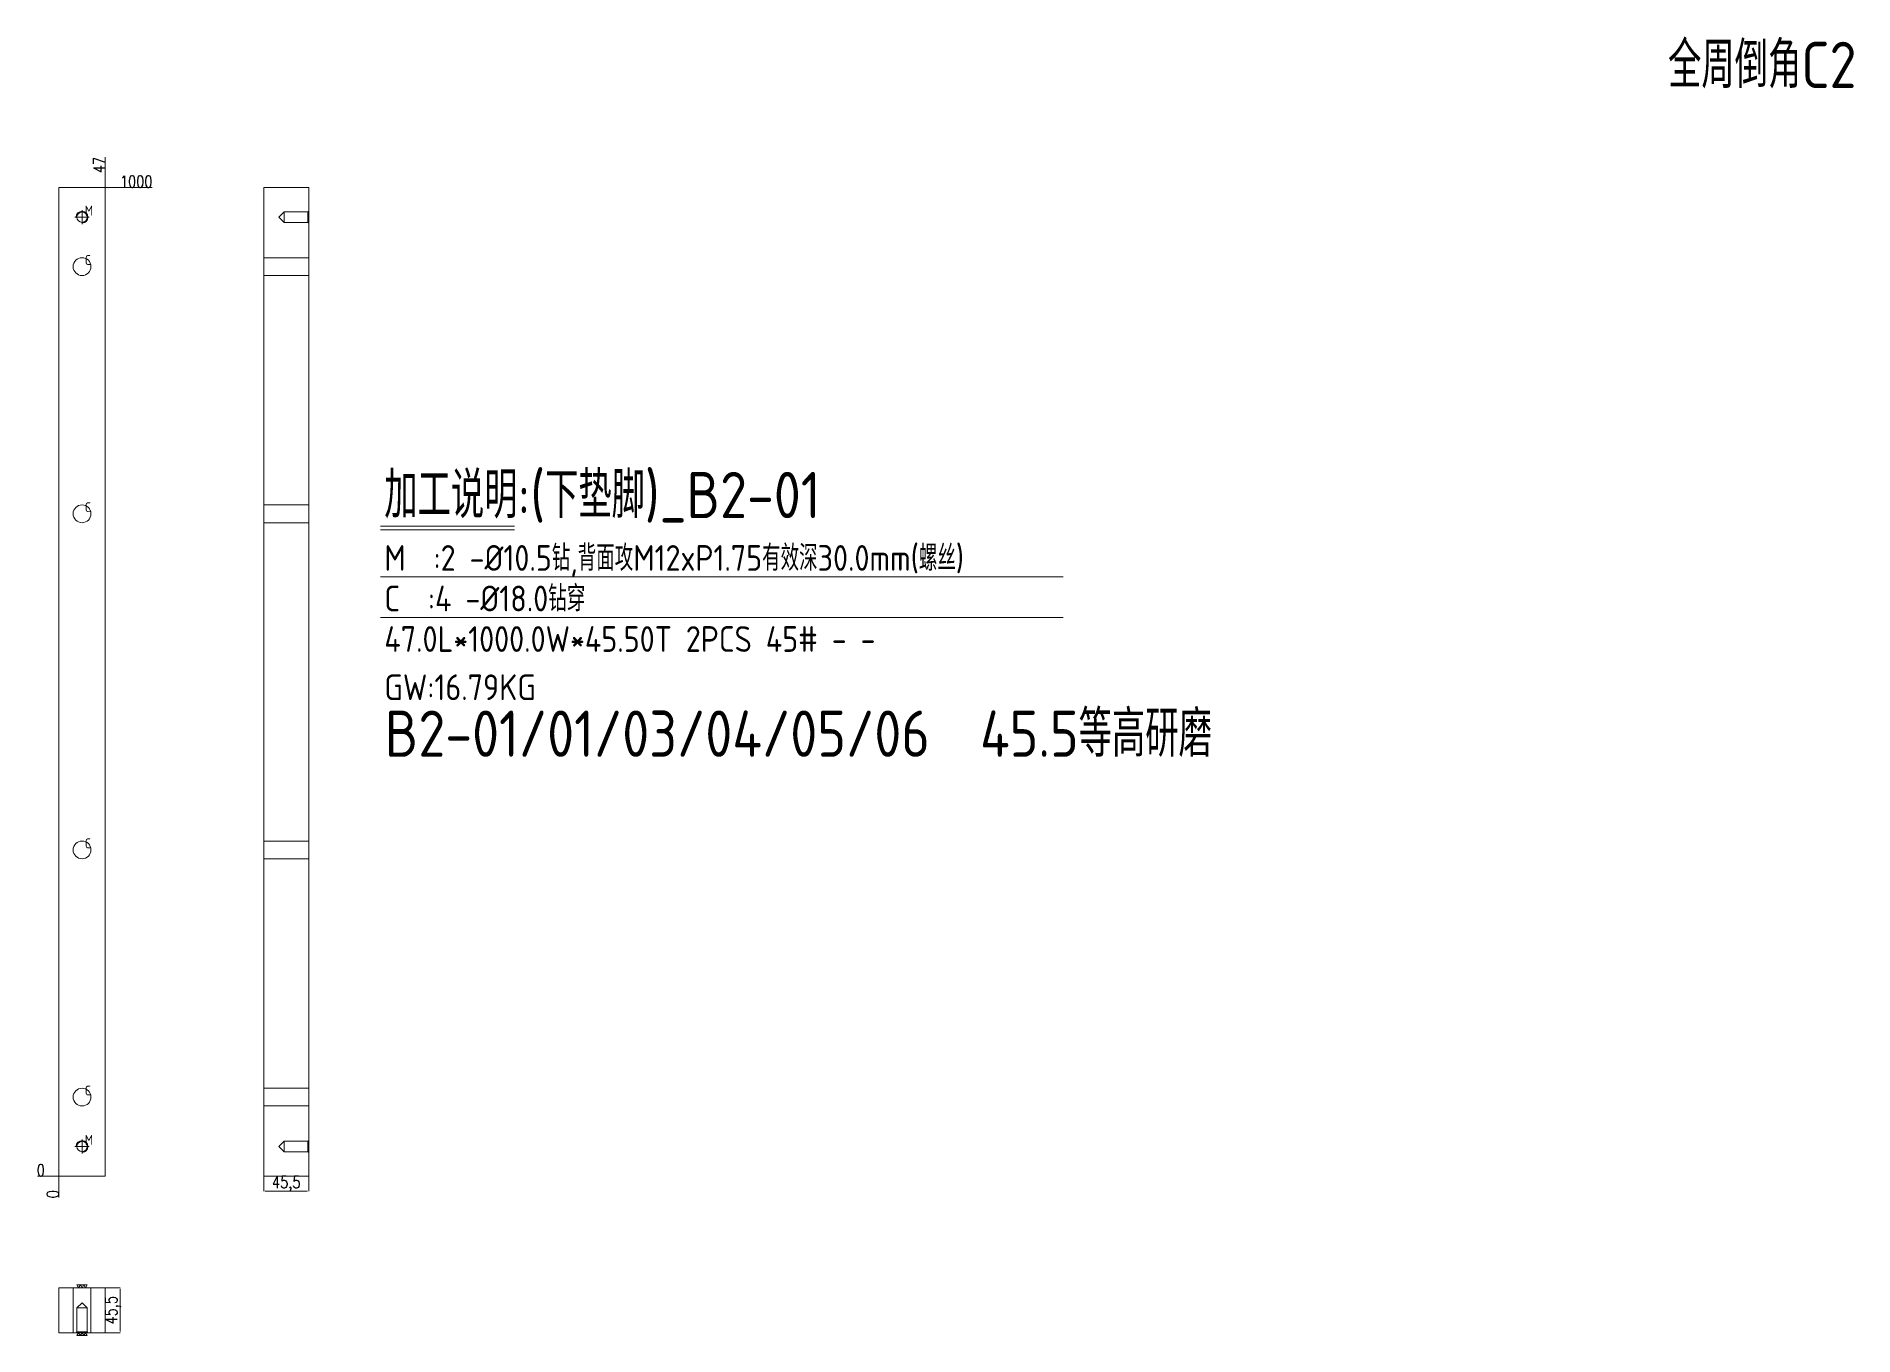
# Model space of a CAD drawing. Header units: millimetres. Extents: x 7827 to 9665, y 6342 to 7656.
import ezdxf

# ---------------------------------------------------------------- set-up
doc = ezdxf.new("R2010")
doc.units = ezdxf.units.MM
doc.linetypes.add('CENTER', pattern=[0])
doc.linetypes.add('DASHED', pattern=[0])
for name, color, linetype, lineweight in [('B2', 8, 'Continuous', 20), ('B2_W', 7, 'Continuous', 25), ('DIM', 4, 'Continuous', 20)]:
    doc.layers.add(name, color=color, linetype=linetype, lineweight=lineweight)
doc.styles.add('gbenor', font='gbenor.shx', dxfattribs={"bigfont": 'gbcbig.shx'})
doc.styles.add('TXT', font='txt.shx', dxfattribs={"width": 0.8, "bigfont": 'ctxt.shx'})
doc.dimstyles.new('零件', dxfattribs={"dimscale": 1.5, "dimtxt": 8, "dimasz": 1, "dimexe": 0, "dimexo": 0, "dimgap": 0, "dimtad": 1, "dimtxsty": 'TXT', "dimcen": 0, "dimclrd": 252, "dimclre": 252, "dimclrt": 4, "dimazin": 3, "dimtp": 0.001, "dimtm": 0.001, "dimtfac": 1, "dimtmove": 0, "dimatfit": 3, "dimlwd": 5, "dimlwe": 5})

# ---------------------------------------------------------------- blocks, each defined once
blk = doc.blocks.new('*D1107')
at = {"layer": 'Defpoints', "color": 0}
for p in [(7896.5, 7503.3), (7911.5, 7503.3), (7849.5, 6503.3)]:
    blk.add_point(p, dxfattribs=at)
at = {"layer": 'DIM', "color": 252, "lineweight": 5}
for p, q in [((7896.5, 7503.3), (7905.5, 7503.3)), ((7905.5, 7503.3), (7908.5, 7503.3)), ((7908.5, 7503.3), (7944, 7503.3))]:
    blk.add_line(p, q, dxfattribs=at)
at = {"layer": 'DIM', "color": 4, "lineweight": 5, "insert": (7927.8, 7509.3), "char_height": 12, "attachment_point": 5, "style": 'TXT'}
blk.add_mtext('1000', dxfattribs=at)
blk = doc.blocks.new('*D1108')
at = {"layer": 'Defpoints', "color": 0}
for p in [(7834.5, 6503.3), (7849.5, 6503.3), (7849.5, 6503.3)]:
    blk.add_point(p, dxfattribs=at)
at = {"layer": 'DIM', "color": 252, "lineweight": 5}
blk.add_line((7849.5, 6503.3), (7828.1, 6503.3), dxfattribs=at)
at = {"layer": 'DIM', "color": 4, "lineweight": 5, "insert": (7831.3, 6509.3), "char_height": 12, "attachment_point": 5, "style": 'TXT'}
blk.add_mtext('0', dxfattribs=at)
blk = doc.blocks.new('*D1109')
at = {"layer": 'Defpoints', "color": 0}
for p in [(7849.5, 6503.3), (7849.5, 6503.3), (7849.5, 6488.3)]:
    blk.add_point(p, dxfattribs=at)
at = {"layer": 'DIM', "color": 252, "lineweight": 5}
blk.add_line((7849.5, 6503.3), (7849.5, 6481.9), dxfattribs=at)
at = {"layer": 'DIM', "color": 4, "lineweight": 5, "insert": (7843.5, 6485.1), "char_height": 12, "attachment_point": 5, "rotation": 90, "style": 'TXT'}
blk.add_mtext('0', dxfattribs=at)
blk = doc.blocks.new('*D1110')
at = {"layer": 'Defpoints', "color": 0}
for p in [(7896.5, 7518.3), (7896.5, 7503.3), (7849.5, 6503.3)]:
    blk.add_point(p, dxfattribs=at)
at = {"layer": 'DIM', "color": 252, "lineweight": 5}
blk.add_line((7896.5, 7503.3), (7896.5, 7533.9), dxfattribs=at)
at = {"layer": 'DIM', "color": 4, "lineweight": 5, "insert": (7890.5, 7526.1), "char_height": 12, "attachment_point": 5, "rotation": 90, "style": 'TXT'}
blk.add_mtext('47', dxfattribs=at)
blk = doc.blocks.new('*D1111')
at = {"layer": 'Defpoints', "color": 0}
for p in [(7896.5, 6390.5), (7896.5, 6345), (7911.5, 6345)]:
    blk.add_point(p, dxfattribs=at)
at = {"layer": 'DIM', "color": 252, "lineweight": 5}
for p, q in [((7896.5, 6390.5), (7911.5, 6390.5)), ((7911.5, 6389), (7911.5, 6346.5)), ((7896.5, 6345), (7911.5, 6345))]:
    blk.add_line(p, q, dxfattribs=at)
at = {"layer": 'DIM', "color": 252}
for points in [[(7911.8, 6389), (7911.3, 6389), (7911.5, 6390.5)], [(7911.3, 6346.5), (7911.8, 6346.5), (7911.5, 6345)]]:
    blk.add_solid(points, dxfattribs=at)
at = {"layer": 'DIM', "color": 4, "lineweight": 5, "insert": (7904.4, 6367.8), "char_height": 12, "attachment_point": 5, "rotation": 90, "style": 'TXT'}
blk.add_mtext('45,5', dxfattribs=at)
blk = doc.blocks.new('*D1112')
at = {"layer": 'Defpoints', "color": 0}
for p in [(8056.9, 6503.3), (8102.4, 6503.3), (8102.4, 6488.3)]:
    blk.add_point(p, dxfattribs=at)
at = {"layer": 'DIM', "color": 252, "lineweight": 5}
for p, q in [((8056.9, 6503.3), (8056.9, 6488.3)), ((8102.4, 6503.3), (8102.4, 6488.3)), ((8058.4, 6488.3), (8100.9, 6488.3))]:
    blk.add_line(p, q, dxfattribs=at)
at = {"layer": 'DIM', "color": 252}
for points in [[(8058.4, 6488.6), (8058.4, 6488.1), (8056.9, 6488.3)], [(8100.9, 6488.1), (8100.9, 6488.6), (8102.4, 6488.3)]]:
    blk.add_solid(points, dxfattribs=at)
at = {"layer": 'DIM', "color": 4, "lineweight": 5, "insert": (8079.6, 6495.5), "char_height": 12, "attachment_point": 5, "style": 'TXT'}
blk.add_mtext('45,5', dxfattribs=at)

msp = doc.modelspace()

# ---------------------------------------------------------------- linework, layer by layer
at = {"layer": 'B2', "color": 135, "linetype": 'Continuous', "lineweight": 5}
for p, q in [((7849.534, 7503.329), (7896.534, 7503.329)), ((7849.534, 6503.329), (7849.534, 7503.329)), ((7896.534, 7503.329), (7896.534, 6503.329)), ((8056.864, 7503.329), (8056.864, 6503.329)), ((8102.364, 7503.329), (8056.864, 7503.329)), ((8102.364, 6503.329), (8102.364, 7503.329)), ((7896.534, 6503.329), (7849.534, 6503.329)), ((8102.364, 6503.329), (8056.864, 6503.329)), ((7896.534, 6390.527), (7849.534, 6390.527)), ((7849.534, 6345.027), (7849.534, 6390.527)), ((7896.534, 6345.027), (7896.534, 6390.527)), ((7849.534, 6345.027), (7896.534, 6345.027))]:
    msp.add_line(p, q, dxfattribs=at)
at = {"layer": 'B2', "color": 5, "linetype": 'DASHED', "lineweight": 5, "ltscale": 0.514465}
for p, q in [((8077.364, 7478.582), (8072.111, 7473.329)), ((8072.111, 7473.329), (8077.364, 7468.076)), ((8101.617, 7478.582), (8077.364, 7478.582)), ((8077.364, 7468.076), (8077.364, 7478.582)), ((8077.364, 7468.076), (8101.617, 7468.076)), ((8102.364, 7479.329), (8101.617, 7478.582)), ((8101.617, 7468.076), (8101.617, 7478.582)), ((8101.617, 7468.076), (8102.364, 7467.329)), ((8077.364, 6538.582), (8072.111, 6533.329)), ((8072.111, 6533.329), (8077.364, 6528.076)), ((8101.617, 6538.582), (8077.364, 6538.582)), ((8077.364, 6538.582), (8077.364, 6528.076)), ((8077.364, 6528.076), (8101.617, 6528.076)), ((8102.364, 6539.329), (8101.617, 6538.582)), ((8101.617, 6538.582), (8101.617, 6528.076)), ((8101.617, 6528.076), (8102.364, 6527.329)), ((7873.034, 6375.28), (7867.781, 6370.027)), ((7867.781, 6370.027), (7867.781, 6345.774)), ((7867.781, 6370.027), (7878.287, 6370.027)), ((7878.287, 6370.027), (7873.034, 6375.28)), ((7878.287, 6345.774), (7878.287, 6370.027)), ((7867.781, 6345.774), (7867.034, 6345.027)), ((7878.287, 6345.774), (7867.781, 6345.774)), ((7879.034, 6345.027), (7878.287, 6345.774))]:
    msp.add_line(p, q, dxfattribs=at)
at = {"layer": 'B2', "color": 31, "linetype": 'DASHED', "lineweight": 5, "ltscale": 0.514465}
for p, q in [((8102.364, 7432.332), (8056.864, 7432.332)), ((8056.864, 7414.325), (8102.364, 7414.325)), ((8102.364, 7182.332), (8056.864, 7182.332)), ((8056.864, 7164.325), (8102.364, 7164.325)), ((8102.364, 6842.332), (8056.864, 6842.332)), ((8056.864, 6824.325), (8102.364, 6824.325)), ((8102.364, 6592.332), (8056.864, 6592.332)), ((8056.864, 6574.325), (8102.364, 6574.325)), ((7864.031, 6390.527), (7864.031, 6345.027)), ((7882.038, 6345.027), (7882.038, 6390.527))]:
    msp.add_line(p, q, dxfattribs=at)
at = {"layer": 'B2', "color": 30, "linetype": 'DASHED', "lineweight": 5, "ltscale": 0.514465}
for centre in [(7873.034, 7473.329), (7873.034, 6533.329)]:
    msp.add_circle(centre, 5.253, dxfattribs=at)
at = {"layer": 'B2', "color": 42, "linetype": 'Continuous', "lineweight": 5}
for centre in [(7873.034, 7423.329), (7873.034, 7173.329), (7873.034, 6833.329), (7873.034, 6583.329)]:
    msp.add_circle(centre, 9.004, dxfattribs=at)
at = {"layer": 'B2', "color": 30, "linetype": 'DASHED', "lineweight": 5, "ltscale": 0.514465}
for centre in [(7873.034, 7473.329), (7873.034, 6533.329)]:
    msp.add_arc(centre, 6, 270, 180, dxfattribs=at)
at = {"layer": 'B2_W', "color": 1, "linetype": 'CENTER', "lineweight": 5, "ltscale": 0.514465}
for p, q in [((7865.834, 7473.329), (7880.234, 7473.329)), ((7873.034, 7466.129), (7873.034, 7480.529)), ((7865.834, 6533.329), (7880.234, 6533.329)), ((7873.034, 6526.129), (7873.034, 6540.529))]:
    msp.add_line(p, q, dxfattribs=at)
at = {"layer": 'DIM', "color": 8, "linetype": 'Continuous', "lineweight": 5}
for p, q in [((8174.964, 7160.831), (8310.59, 7160.831)), ((8174.964, 7156.931), (8310.59, 7156.931)), ((8174.964, 7109.431), (8865.732, 7109.431)), ((8174.964, 7068.431), (8865.732, 7068.431))]:
    msp.add_line(p, q, dxfattribs=at)
at = {"layer": 'DIM', "color": 1, "linetype": 'Continuous', "lineweight": 5}
for points in [[(7878.23, 6393.527), (7876.498, 6390.527), (7874.766, 6393.527), (7873.034, 6390.527), (7871.302, 6393.527), (7869.57, 6390.527), (7867.838, 6393.527), (7878.23, 6393.527)], [(7867.838, 6342.027), (7869.57, 6345.027), (7871.302, 6342.027), (7873.034, 6345.027), (7874.766, 6342.027), (7876.498, 6345.027), (7878.23, 6342.027), (7867.838, 6342.027)]]:
    msp.add_lwpolyline(points, close=True, dxfattribs=at)

# ---------------------------------------------------------------- texts
at = {"layer": 'DIM', "color": 6, "lineweight": 5, "style": 'gbenor'}
for s, p in [('全周倒角C2', (9477.703, 7603.946)), ('B2-01/01/03/04/05/06  45.5等高研磨', (8179.301, 6927.509))]:
    msp.add_text(s, height=46.8, dxfattribs=at).set_placement(p)
at = {"layer": 'DIM', "color": 4, "lineweight": 5, "style": 'gbenor'}
for s, height, p in [('M', 10, (7875.794, 7474.96)), ('C', 10, (7875.854, 7424.99)), ('加工说明:(下垫脚)_B2-01', 46.8, (8178.839, 7168.909)), ('C', 10, (7875.854, 7174.99)), ('M  :2 -%%c10.5钻,背面攻M12xP1.75有效深30.0mm(螺丝)', 26, (8178.864, 7115.652)), ('C  :4 -%%c18.0钻穿', 26, (8178.864, 7074.652)), ('47.0L*1000.0W*45.50T 2PCS 45# - -', 26, (8178.864, 7033.652)), ('GW:16.79KG', 26, (8178.864, 6984.852)), ('C', 10, (7875.854, 6834.99)), ('C', 10, (7875.854, 6584.99)), ('M', 10, (7875.794, 6534.96))]:
    msp.add_text(s, height=height, dxfattribs=at).set_placement(p)

# ---------------------------------------------------------------- dimensions: what is measured, and where the dimension line sits
at = {"layer": 'DIM', "lineweight": 5}
for feature_location, offset, dtype, origin, picture, middle in [((7896.534, 7503.329), (0, 15), 1, (7849.534, 6503.329), '*D1110', (7890.534, 7526.1)), ((7896.534, 7503.329), (15, 0), 0, (7849.534, 6503.329), '*D1107', (7927.763, 7509.329)), ((7849.53415584, 6503.32894569), (-15, 0), 0, (7849.53415584, 6503.32894569), '*D1108', (7831.33415584, 6509.32894569)), ((7849.53415584, 6503.32894569), (0, -15), 1, (7849.53415584, 6503.32894569), '*D1109', (7843.53415584, 6485.12894569))]:
    dim = msp.add_ordinate_dim(feature_location=feature_location, offset=offset, dtype=dtype, origin=origin, dimstyle='零件', dxfattribs=at)
    dim.commit()
    dim.dimension.update_dxf_attribs({"geometry": picture, "text_midpoint": middle})
dim = msp.add_linear_dim(base=(8102.364, 6488.329), p1=(8056.864, 6503.329), p2=(8102.364, 6503.329), dimstyle='零件', dxfattribs=at)
dim.commit()
dim.dimension.update_dxf_attribs({"geometry": '*D1112', "text_midpoint": (8079.614, 6495.472)})
dim = msp.add_linear_dim(base=(7911.534, 6345.027), p1=(7896.534, 6390.527), p2=(7896.534, 6345.027), angle=90, dimstyle='零件', dxfattribs=at)
dim.commit()
dim.dimension.update_dxf_attribs({"geometry": '*D1111', "text_midpoint": (7904.391, 6367.777)})

doc.saveas('drawing.dxf')
